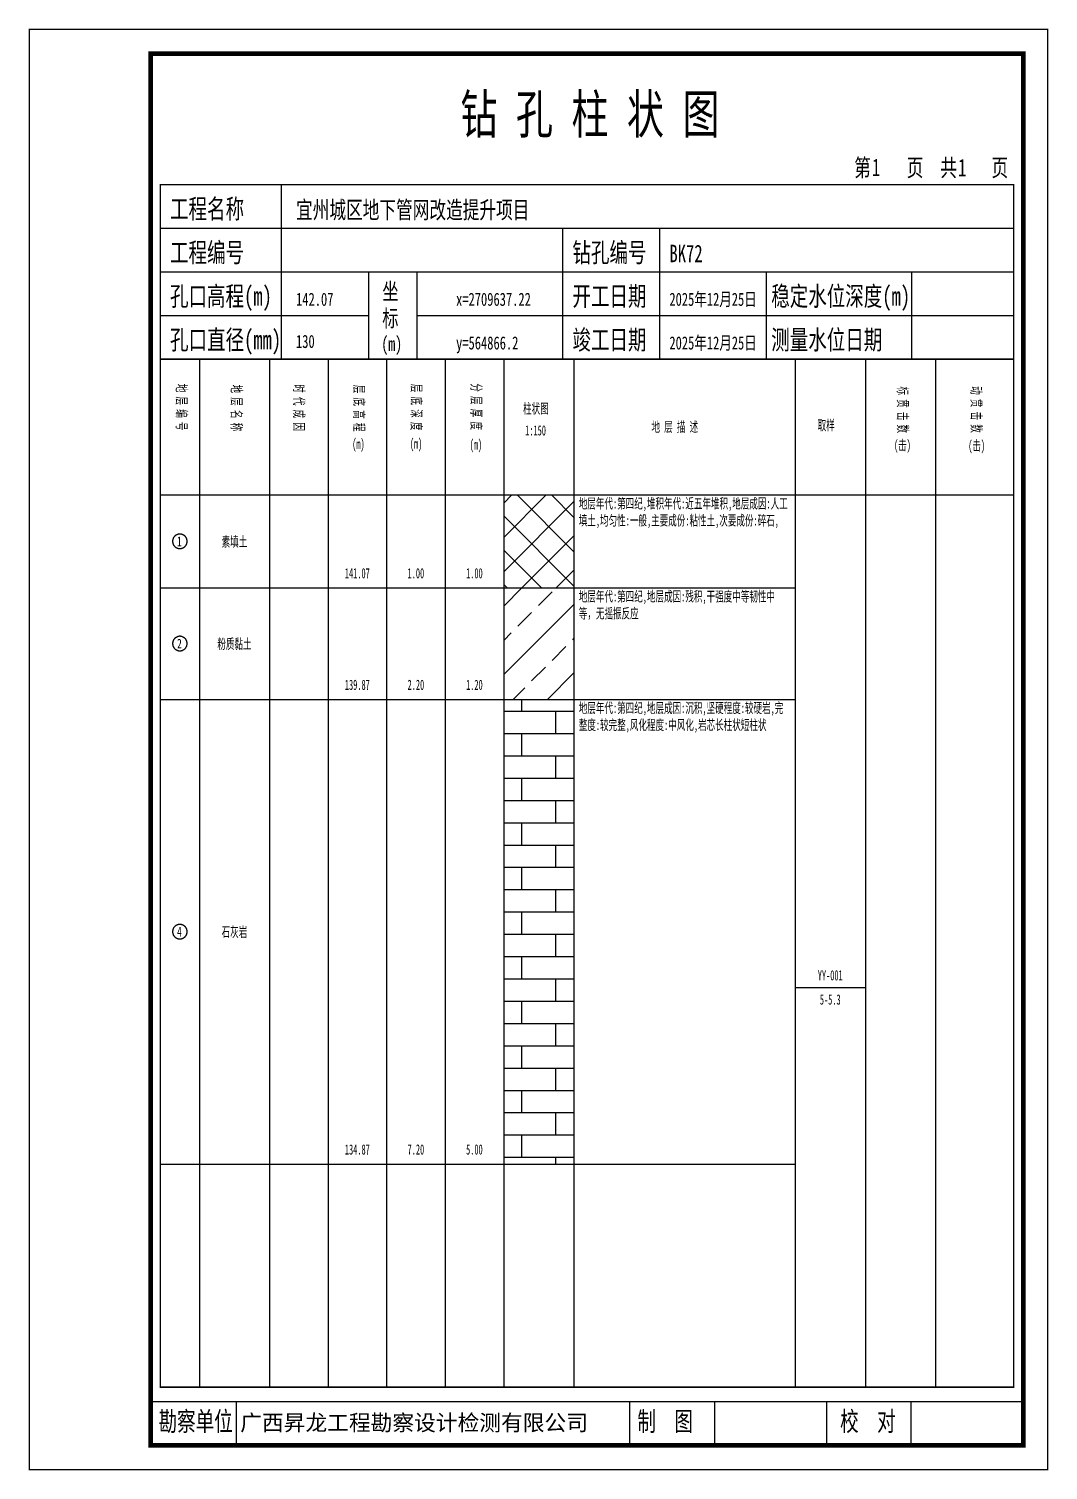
# Model space of a CAD drawing. Header units: millimetres. Extents: x 0 to 2711117, y 0 to 567555.
# Drawn here: x 19596.3 to 19806.5, y -0.1 to 297.1 of the extents above; entities that cross this region are included whole.
import ezdxf
from ezdxf.enums import TextEntityAlignment as Align

# ---------------------------------------------------------------- set-up
doc = ezdxf.new("R2010")
doc.units = ezdxf.units.MM
doc.layers.add('GICAD_POU_TEXTS', color=7, linetype='Continuous')
doc.layers.add('勘察点图例', color=7, linetype='Continuous')
doc.styles.add('HEAD_FONT', font='simfang.ttf', dxfattribs={"width": 0.6})
doc.styles.add('HEAD_FONT2', font='simfang.ttf', dxfattribs={"width": 0.6})
doc.styles.add('HT', font='simhei.ttf')
doc.styles.add('LZ_FONT', font='simfang.ttf', dxfattribs={"width": 0.7, "height": 8})
doc.styles.add('成果图图块', font='simfang.ttf', dxfattribs={"height": 2.5})
doc.styles.add('成果图表体', font='simfang.ttf', dxfattribs={"width": 0.6, "height": 2.1})

# ---------------------------------------------------------------- blocks, each defined once
blk = doc.blocks.new('BK72')
for p, q in [((52, 229), (52, 265)), ((27, 256), (203, 256)), ((110, 229), (110, 256)), ((130, 229), (130, 256)), ((27, 247), (203, 247)), ((70, 229), (70, 247)), ((80, 229), (80, 247)), ((152, 229), (152, 247)), ((182, 229), (182, 247)), ((27, 238), (70, 238)), ((80, 238), (203, 238)), ((27, 229), (35.05, 229)), ((35.05, 229), (35.05, 17)), ((35.05, 229), (49.53, 229)), ((49.53, 229), (49.53, 17)), ((49.53, 229), (61.6, 229)), ((61.6, 229), (61.6, 17)), ((61.6, 229), (73.68, 229)), ((73.68, 229), (73.68, 17)), ((73.68, 229), (85.75, 229)), ((85.75, 229), (85.75, 17)), ((85.75, 229), (97.82, 229)), ((97.82, 229), (97.82, 17)), ((97.82, 229), (112.3, 229)), ((112.3, 229), (112.3, 17)), ((112.3, 229), (157.93, 229)), ((157.93, 229), (157.93, 17)), ((157.93, 229), (172.42, 229)), ((172.42, 229), (172.42, 17)), ((172.42, 229), (186.9, 229)), ((186.9, 229), (186.9, 17)), ((186.9, 229), (203, 229)), ((27, 201), (203, 201)), ((27, 17), (35.05, 17)), ((35.05, 17), (49.53, 17)), ((49.53, 17), (61.6, 17)), ((61.6, 17), (73.68, 17)), ((73.68, 17), (85.75, 17)), ((85.75, 17), (97.82, 17)), ((97.82, 17), (112.3, 17)), ((112.3, 17), (157.93, 17)), ((157.93, 17), (172.42, 17)), ((172.42, 17), (186.9, 17)), ((42.74, 4.95), (42.74, 13.95)), ((42.74, 4.95), (42.74, 13.95)), ((123.83, 4.95), (123.83, 13.95)), ((141.38, 4.95), (141.38, 13.95)), ((164.48, 4.95), (164.48, 13.95)), ((181.84, 4.95), (181.84, 13.95)), ((181.84, 4.95), (181.84, 13.95))]:
    blk.add_line(p, q)
for points, const_width in [([(0, 0), (210, 0), (210, 297), (0, 297)], 0.25), ([(25, 5), (205, 5), (205, 292), (25, 292)], 1), ([(27, 265), (203, 265), (203, 17), (27, 17)], 0.3)]:
    blk.add_lwpolyline(points, close=True, dxfattribs=dict(const_width=const_width))
at = {"const_width": 0.3}
for points in [[(27, 229), (203, 229)], [(25, 14), (205, 14)]]:
    blk.add_lwpolyline(points, dxfattribs=at)
at = {"style": 'LZ_FONT', "width": 0.7}
for s, height, p in [('钻 孔 柱 状 图', 8, (88.9, 275.54)), ('第', 3.6, (170.12, 266.7)), ('页', 3.6, (180.96, 266.7)), ('共', 3.6, (187.88, 266.7)), ('页', 3.6, (198.44, 266.7)), ('1', 3.6, (173.78, 266.75)), ('1', 3.6, (191.54, 266.7)), ('工程名称', 4, (29, 258)), ('宜州城区地下管网改造提升项目', 3.6, (55, 258)), ('工程编号', 4, (29, 249)), ('钻孔编号', 4, (112, 249)), ('BK72', 3.6, (132, 249)), ('孔口高程(m)', 4, (29, 240)), ('坐', 3.5, (72.79, 241.24)), ('开工日期', 4, (112, 240)), ('稳定水位深度(m)', 4, (153, 240)), ('142.07', 2.7, (55, 240)), ('x=2709637.22', 2.7, (88, 240)), ('2025年12月25日', 2.7, (132, 240)), ('标', 3.5, (72.79, 235.7)), ('孔口直径(mm)', 4, (29, 231)), ('竣工日期', 4, (112, 231)), ('测量水位日期', 4, (153, 231)), ('130', 2.7, (54.98, 231.31)), ('(m) ', 3, (72.59, 230.65)), ('y=564866.2', 2.7, (88, 231)), ('2025年12月25日', 2.7, (132, 231)), ('勘察单位', 4, (26.65, 7.95)), ('制  图', 4, (125.4, 7.95)), ('校  对', 4, (167.22, 7.95))]:
    blk.add_text(s, height=height, dxfattribs=at).set_placement(p)
at = {"style": 'HT'}
blk.add_text('广西昇龙工程勘察设计检测有限公司', height=3.2865, dxfattribs=at).set_placement((43.48, 8.02))
at = {"char_height": 2.1, "width": 22.806, "attachment_point": 1, "rotation": 270, "style": 'HEAD_FONT'}
for s, insert in [('地 层 编 号', (32.46, 223.92)), ('地 层 名 称', (43.79, 223.76)), ('时 代 成 因', (56.67, 223.83)), ('层 底 高 程', (69.07, 223.71)), ('层 底 深 度', (80.9, 223.91)), ('分 层 厚 度', (93.26, 224.01)), ('标 贯 击 数', (181.21, 223.37)), ('动 贯 击 数', (196.38, 223.43))]:
    blk.add_mtext(s, dxfattribs=dict(at, insert=insert))
at = {"char_height": 2.1, "attachment_point": 1}
for s, insert, width, style in [('柱状图', (101.82, 219.87), 7.855, 'HEAD_FONT2'), ('1:150', (102.26, 215.36), 6.9223, 'HEAD_FONT2'), ('地 层 描 述', (128.29, 216.11), 22.0781, 'HEAD_FONT2'), ('取样', (162.58, 216.44), 7.855, 'HEAD_FONT2'), ('(m)', (66.58, 212.56), 4.7944, 'HEAD_FONT'), ('(m)', (78.47, 212.61), 4.7944, 'HEAD_FONT'), ('(m)', (90.81, 212.43), 4.7944, 'HEAD_FONT'), ('(击)', (178.33, 212.31), 7.855, 'HEAD_FONT2'), ('(击)', (193.64, 212.22), 7.855, 'HEAD_FONT2')]:
    blk.add_mtext(s, dxfattribs=dict(at, insert=insert, width=width, style=style))
blk = doc.blocks.new('BK72_0')
at = {"color": 7}
blk.add_polyline3d([(-1.5, 0.02, 0), (-1.5, -0.06, 0), (-1.49, -0.13, 0), (-1.48, -0.2, 0), (-1.47, -0.28, 0), (-1.46, -0.35, 0), (-1.44, -0.42, 0), (-1.41, -0.49, 0), (-1.39, -0.56, 0), (-1.36, -0.63, 0), (-1.32, -0.69, 0), (-1.29, -0.76, 0), (-1.25, -0.82, 0), (-1.2, -0.88, 0), (-1.16, -0.94, 0), (-1.11, -0.99, 0), (-1.06, -1.04, 0), (-1.01, -1.1, 0), (-0.95, -1.14, 0), (-0.89, -1.19, 0), (-0.83, -1.23, 0), (-0.77, -1.27, 0), (-0.71, -1.31, 0), (-0.64, -1.34, 0), (-0.57, -1.37, 0), (-0.51, -1.4, 0), (-0.44, -1.42, 0), (-0.36, -1.44, 0), (-0.29, -1.46, 0), (-0.22, -1.47, 0), (-0.15, -1.48, 0), (-0.07, -1.48, 0), (0, -1.48, 0), (0.07, -1.48, 0), (0.15, -1.48, 0), (0.22, -1.47, 0), (0.29, -1.46, 0), (0.36, -1.44, 0), (0.44, -1.42, 0), (0.51, -1.4, 0), (0.57, -1.37, 0), (0.64, -1.34, 0), (0.71, -1.31, 0), (0.77, -1.27, 0), (0.83, -1.23, 0), (0.89, -1.19, 0), (0.95, -1.14, 0), (1.01, -1.1, 0), (1.06, -1.04, 0), (1.11, -0.99, 0), (1.16, -0.94, 0), (1.2, -0.88, 0), (1.25, -0.82, 0), (1.29, -0.76, 0), (1.32, -0.69, 0), (1.36, -0.63, 0), (1.39, -0.56, 0), (1.41, -0.49, 0), (1.44, -0.42, 0), (1.46, -0.35, 0), (1.47, -0.28, 0), (1.48, -0.2, 0), (1.49, -0.13, 0), (1.5, -0.06, 0), (1.5, 0.02, 0), (1.5, 0.09, 0), (1.49, 0.16, 0), (1.48, 0.24, 0), (1.47, 0.31, 0), (1.46, 0.38, 0), (1.44, 0.45, 0), (1.41, 0.52, 0), (1.39, 0.59, 0), (1.36, 0.66, 0), (1.32, 0.72, 0), (1.29, 0.79, 0), (1.25, 0.85, 0), (1.2, 0.91, 0), (1.16, 0.97, 0), (1.11, 1.02, 0), (1.06, 1.08, 0), (1.01, 1.13, 0), (0.95, 1.18, 0), (0.89, 1.22, 0), (0.83, 1.26, 0), (0.77, 1.3, 0), (0.71, 1.34, 0), (0.64, 1.37, 0), (0.57, 1.4, 0), (0.51, 1.43, 0), (0.44, 1.45, 0), (0.36, 1.47, 0), (0.29, 1.49, 0), (0.22, 1.5, 0), (0.15, 1.51, 0), (0.07, 1.51, 0), (0, 1.52, 0), (-0.07, 1.51, 0), (-0.15, 1.51, 0), (-0.22, 1.5, 0), (-0.29, 1.49, 0), (-0.36, 1.47, 0), (-0.44, 1.45, 0), (-0.51, 1.43, 0), (-0.57, 1.4, 0), (-0.64, 1.37, 0), (-0.71, 1.34, 0), (-0.77, 1.3, 0), (-0.83, 1.26, 0), (-0.89, 1.22, 0), (-0.95, 1.18, 0), (-1.01, 1.13, 0), (-1.06, 1.08, 0), (-1.11, 1.02, 0), (-1.16, 0.97, 0), (-1.2, 0.91, 0), (-1.25, 0.85, 0), (-1.29, 0.79, 0), (-1.32, 0.72, 0), (-1.36, 0.66, 0), (-1.39, 0.59, 0), (-1.41, 0.52, 0), (-1.44, 0.45, 0), (-1.46, 0.38, 0), (-1.47, 0.31, 0), (-1.48, 0.24, 0), (-1.49, 0.16, 0), (-1.5, 0.09, 0), (-1.5, 0.02, 0)], dxfattribs=at)
at = {"layer": 'GICAD_POU_TEXTS', "color": 7, "style": '成果图图块', "width": 0.7}
blk.add_text('1', height=2, dxfattribs=at).set_placement((-0.09, -0.99), align=Align.CENTER)
blk = doc.blocks.new('BK72_1')
at = {"color": 7}
blk.add_polyline3d([(-1.5, 0.02, 0), (-1.5, -0.06, 0), (-1.49, -0.13, 0), (-1.48, -0.2, 0), (-1.47, -0.28, 0), (-1.46, -0.35, 0), (-1.44, -0.42, 0), (-1.41, -0.49, 0), (-1.39, -0.56, 0), (-1.36, -0.63, 0), (-1.32, -0.69, 0), (-1.29, -0.76, 0), (-1.25, -0.82, 0), (-1.2, -0.88, 0), (-1.16, -0.94, 0), (-1.11, -0.99, 0), (-1.06, -1.04, 0), (-1.01, -1.1, 0), (-0.95, -1.14, 0), (-0.89, -1.19, 0), (-0.83, -1.23, 0), (-0.77, -1.27, 0), (-0.71, -1.31, 0), (-0.64, -1.34, 0), (-0.57, -1.37, 0), (-0.51, -1.4, 0), (-0.44, -1.42, 0), (-0.36, -1.44, 0), (-0.29, -1.46, 0), (-0.22, -1.47, 0), (-0.15, -1.48, 0), (-0.07, -1.48, 0), (0, -1.48, 0), (0.07, -1.48, 0), (0.15, -1.48, 0), (0.22, -1.47, 0), (0.29, -1.46, 0), (0.36, -1.44, 0), (0.44, -1.42, 0), (0.51, -1.4, 0), (0.57, -1.37, 0), (0.64, -1.34, 0), (0.71, -1.31, 0), (0.77, -1.27, 0), (0.83, -1.23, 0), (0.89, -1.19, 0), (0.95, -1.14, 0), (1.01, -1.1, 0), (1.06, -1.04, 0), (1.11, -0.99, 0), (1.16, -0.94, 0), (1.2, -0.88, 0), (1.25, -0.82, 0), (1.29, -0.76, 0), (1.32, -0.69, 0), (1.36, -0.63, 0), (1.39, -0.56, 0), (1.41, -0.49, 0), (1.44, -0.42, 0), (1.46, -0.35, 0), (1.47, -0.28, 0), (1.48, -0.2, 0), (1.49, -0.13, 0), (1.5, -0.06, 0), (1.5, 0.02, 0), (1.5, 0.09, 0), (1.49, 0.16, 0), (1.48, 0.24, 0), (1.47, 0.31, 0), (1.46, 0.38, 0), (1.44, 0.45, 0), (1.41, 0.52, 0), (1.39, 0.59, 0), (1.36, 0.66, 0), (1.32, 0.72, 0), (1.29, 0.79, 0), (1.25, 0.85, 0), (1.2, 0.91, 0), (1.16, 0.97, 0), (1.11, 1.02, 0), (1.06, 1.08, 0), (1.01, 1.13, 0), (0.95, 1.18, 0), (0.89, 1.22, 0), (0.83, 1.26, 0), (0.77, 1.3, 0), (0.71, 1.34, 0), (0.64, 1.37, 0), (0.57, 1.4, 0), (0.51, 1.43, 0), (0.44, 1.45, 0), (0.36, 1.47, 0), (0.29, 1.49, 0), (0.22, 1.5, 0), (0.15, 1.51, 0), (0.07, 1.51, 0), (0, 1.52, 0), (-0.07, 1.51, 0), (-0.15, 1.51, 0), (-0.22, 1.5, 0), (-0.29, 1.49, 0), (-0.36, 1.47, 0), (-0.44, 1.45, 0), (-0.51, 1.43, 0), (-0.57, 1.4, 0), (-0.64, 1.37, 0), (-0.71, 1.34, 0), (-0.77, 1.3, 0), (-0.83, 1.26, 0), (-0.89, 1.22, 0), (-0.95, 1.18, 0), (-1.01, 1.13, 0), (-1.06, 1.08, 0), (-1.11, 1.02, 0), (-1.16, 0.97, 0), (-1.2, 0.91, 0), (-1.25, 0.85, 0), (-1.29, 0.79, 0), (-1.32, 0.72, 0), (-1.36, 0.66, 0), (-1.39, 0.59, 0), (-1.41, 0.52, 0), (-1.44, 0.45, 0), (-1.46, 0.38, 0), (-1.47, 0.31, 0), (-1.48, 0.24, 0), (-1.49, 0.16, 0), (-1.5, 0.09, 0), (-1.5, 0.02, 0)], dxfattribs=at)
at = {"layer": 'GICAD_POU_TEXTS', "color": 7, "style": '成果图图块', "width": 0.7}
blk.add_text('2', height=2, dxfattribs=at).set_placement((-0.09, -0.99), align=Align.CENTER)
blk = doc.blocks.new('BK72_2')
at = {"color": 7}
blk.add_polyline3d([(-1.5, 0.02, 0), (-1.5, -0.06, 0), (-1.49, -0.13, 0), (-1.48, -0.2, 0), (-1.47, -0.28, 0), (-1.46, -0.35, 0), (-1.44, -0.42, 0), (-1.41, -0.49, 0), (-1.39, -0.56, 0), (-1.36, -0.63, 0), (-1.32, -0.69, 0), (-1.29, -0.76, 0), (-1.25, -0.82, 0), (-1.2, -0.88, 0), (-1.16, -0.94, 0), (-1.11, -0.99, 0), (-1.06, -1.04, 0), (-1.01, -1.1, 0), (-0.95, -1.14, 0), (-0.89, -1.19, 0), (-0.83, -1.23, 0), (-0.77, -1.27, 0), (-0.71, -1.31, 0), (-0.64, -1.34, 0), (-0.57, -1.37, 0), (-0.51, -1.4, 0), (-0.44, -1.42, 0), (-0.36, -1.44, 0), (-0.29, -1.46, 0), (-0.22, -1.47, 0), (-0.15, -1.48, 0), (-0.07, -1.48, 0), (0, -1.48, 0), (0.07, -1.48, 0), (0.15, -1.48, 0), (0.22, -1.47, 0), (0.29, -1.46, 0), (0.36, -1.44, 0), (0.44, -1.42, 0), (0.51, -1.4, 0), (0.57, -1.37, 0), (0.64, -1.34, 0), (0.71, -1.31, 0), (0.77, -1.27, 0), (0.83, -1.23, 0), (0.89, -1.19, 0), (0.95, -1.14, 0), (1.01, -1.1, 0), (1.06, -1.04, 0), (1.11, -0.99, 0), (1.16, -0.94, 0), (1.2, -0.88, 0), (1.25, -0.82, 0), (1.29, -0.76, 0), (1.32, -0.69, 0), (1.36, -0.63, 0), (1.39, -0.56, 0), (1.41, -0.49, 0), (1.44, -0.42, 0), (1.46, -0.35, 0), (1.47, -0.28, 0), (1.48, -0.2, 0), (1.49, -0.13, 0), (1.5, -0.06, 0), (1.5, 0.02, 0), (1.5, 0.09, 0), (1.49, 0.16, 0), (1.48, 0.24, 0), (1.47, 0.31, 0), (1.46, 0.38, 0), (1.44, 0.45, 0), (1.41, 0.52, 0), (1.39, 0.59, 0), (1.36, 0.66, 0), (1.32, 0.72, 0), (1.29, 0.79, 0), (1.25, 0.85, 0), (1.2, 0.91, 0), (1.16, 0.97, 0), (1.11, 1.02, 0), (1.06, 1.08, 0), (1.01, 1.13, 0), (0.95, 1.18, 0), (0.89, 1.22, 0), (0.83, 1.26, 0), (0.77, 1.3, 0), (0.71, 1.34, 0), (0.64, 1.37, 0), (0.57, 1.4, 0), (0.51, 1.43, 0), (0.44, 1.45, 0), (0.36, 1.47, 0), (0.29, 1.49, 0), (0.22, 1.5, 0), (0.15, 1.51, 0), (0.07, 1.51, 0), (0, 1.52, 0), (-0.07, 1.51, 0), (-0.15, 1.51, 0), (-0.22, 1.5, 0), (-0.29, 1.49, 0), (-0.36, 1.47, 0), (-0.44, 1.45, 0), (-0.51, 1.43, 0), (-0.57, 1.4, 0), (-0.64, 1.37, 0), (-0.71, 1.34, 0), (-0.77, 1.3, 0), (-0.83, 1.26, 0), (-0.89, 1.22, 0), (-0.95, 1.18, 0), (-1.01, 1.13, 0), (-1.06, 1.08, 0), (-1.11, 1.02, 0), (-1.16, 0.97, 0), (-1.2, 0.91, 0), (-1.25, 0.85, 0), (-1.29, 0.79, 0), (-1.32, 0.72, 0), (-1.36, 0.66, 0), (-1.39, 0.59, 0), (-1.41, 0.52, 0), (-1.44, 0.45, 0), (-1.46, 0.38, 0), (-1.47, 0.31, 0), (-1.48, 0.24, 0), (-1.49, 0.16, 0), (-1.5, 0.09, 0), (-1.5, 0.02, 0)], dxfattribs=at)
at = {"layer": 'GICAD_POU_TEXTS', "color": 7, "style": '成果图图块', "width": 0.7}
blk.add_text('4', height=2, dxfattribs=at).set_placement((-0.09, -0.99), align=Align.CENTER)

msp = doc.modelspace()

# ---------------------------------------------------------------- hatches: boundary and pattern name
at = {"layer": '勘察点图例'}
h = msp.add_hatch(dxfattribs=at)
h.set_pattern_fill('GKSTT', color=256, scale=0.5, style=0, pattern_type=2)
h.set_pattern_definition([(45, (0, 0), (-3.5355339, 3.5355339), []), (135, (0, 0), (-3.5355339, -3.5355339), [])])
h.paths.add_polyline_path([(19694.23, 181.83), (19708.72, 181.83), (19708.72, 201), (19694.23, 201)])
h = msp.add_hatch(dxfattribs=at)
h.set_pattern_fill('GKFZNT', color=256, scale=0.5, style=0, pattern_type=2)
h.set_pattern_definition([(45, (0, 0), (-7.071068, 7.071068), []), (45, (7.071, 0), (-7.071068, 7.071068), [4, -2])])
h.paths.add_polyline_path([(19694.23, 158.83), (19708.72, 158.83), (19708.72, 181.83), (19694.23, 181.83)])
h = msp.add_hatch(dxfattribs=at)
h.set_pattern_fill('GKSHY', color=256, scale=0.5, style=0, pattern_type=2)
h.set_pattern_definition([(0, (0, 0), (0, 4.6), []), (90, (0, 0), (-7, 4.6), [4.6, -4.6])])
h.paths.add_polyline_path([(19694.23, 63), (19708.72, 63), (19708.72, 158.83), (19694.23, 158.83)])

# ---------------------------------------------------------------- linework, layer by layer
for p, q in [((19623.41, 181.83), (19708.72, 181.83)), ((19708.72, 181.83), (19754.35, 181.83)), ((19623.41, 158.83), (19708.72, 158.83)), ((19708.72, 158.83), (19754.35, 158.83)), ((19754.35, 99.42), (19768.83, 99.42)), ((19623.41, 63), (19708.72, 63)), ((19708.72, 63), (19754.35, 63))]:
    msp.add_line(p, q, dxfattribs=at)

# ---------------------------------------------------------------- block references
for name, p in [('BK72', (19596.41, 0)), ('BK72_0', (19627.44, 191.42)), ('BK72_1', (19627.44, 170.33)), ('BK72_2', (19627.44, 110.92))]:
    msp.add_blockref(name, p, dxfattribs=at)

# ---------------------------------------------------------------- texts
at = {"layer": '勘察点图例', "style": '成果图表体', "width": 0.6}
for s, p in [('素填土', (19638.7, 191.42)), ('141.07', (19664.05, 184.83)), ('1.00', (19676.12, 184.83)), ('1.00', (19688.19, 184.83)), ('粉质黏土', (19638.7, 170.33)), ('139.87', (19664.05, 161.83)), ('2.20', (19676.12, 161.83)), ('1.20', (19688.19, 161.83)), ('石灰岩', (19638.7, 110.92)), ('YY-001', (19761.59, 101.92)), ('5-5.3', (19761.59, 96.92)), ('134.87', (19664.05, 66)), ('7.20', (19676.12, 66)), ('5.00', (19688.19, 66))]:
    msp.add_text(s, height=2.1, dxfattribs=at).set_placement(p, align=Align.MIDDLE)
at = {"layer": '勘察点图例', "char_height": 2.1, "width": 43.6296, "attachment_point": 1, "style": '成果图表体'}
for s, insert in [('地层年代:第四纪,堆积年代:近五年堆积,地层成因:人工填土,均匀性:一般,主要成份:粘性土,次要成份:碎石,', (19709.72, 200.3)), ('地层年代:第四纪,地层成因:残积,干强度中等韧性中等，无摇振反应', (19709.72, 181.13)), ('地层年代:第四纪,地层成因:沉积,坚硬程度:较硬岩,完整度:较完整,风化程度:中风化,岩芯长柱状短柱状', (19709.72, 158.13))]:
    msp.add_mtext(s, dxfattribs=dict(at, insert=insert))

doc.saveas('drawing.dxf')
